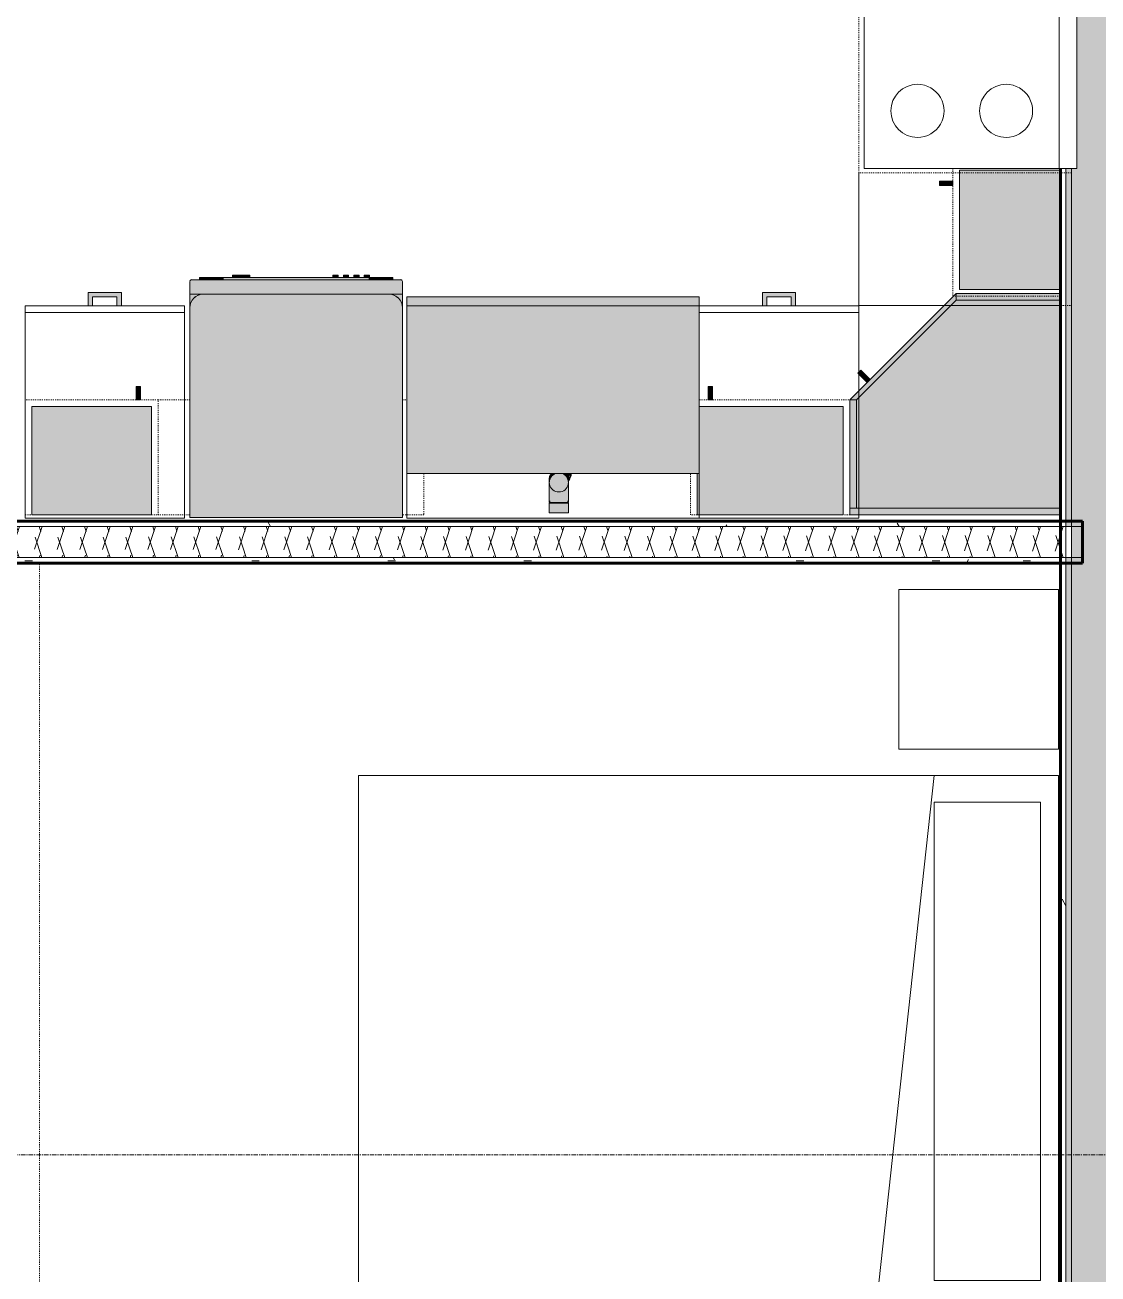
# Model space of a CAD drawing. Header units: inches. Extents: x -4169 to -1846, y 9706 to 12377.
# Drawn here: x -3056.6 to -2935.5, y 11833.7 to 11974.8 of the extents above; entities that cross this region are included whole.
import ezdxf

# ---------------------------------------------------------------- set-up
doc = ezdxf.new("R2010")
doc.units = ezdxf.units.IN
doc.header["$MEASUREMENT"] = 0
doc.linetypes.add('Dash', pattern=[0.25, 0.125, -0.125])
doc.linetypes.add('Grid Line 1_2_', pattern=[0.875, 0.5, -0.125, 0.125, -0.125])
for name, color, linetype, lineweight in [('0-1', 7, 'Continuous', 5), ('0-2', 50, 'Continuous', 18), ('A-GENM-1', 11, 'Continuous', 9), ('A-GENM-2', 250, 'Continuous', 9), ('A-WALL', 113, 'Continuous', 18), ('A-WALL-4', 10, 'Continuous', 60), ('A-WALL-5', 50, 'Continuous', 18), ('A-WALL-PATT-1', 250, 'Continuous', 9), ('A-WALL-PATT-2', 253, 'Continuous', 9), ('A-WALL-PATT-4', 111, 'Continuous', 9), ('I-FURN-1', 250, 'Continuous', 9), ('I-FURN-HDLN-1', 250, 'Dash', 9), ('I-WALL-2', 2, 'Continuous', 5), ('I-WALL-3', 2, 'Continuous', 60), ('P-SANR-FIXT-2', 250, 'Continuous', 9), ('P-SANR-FIXT-3', 55, 'Continuous', 9), ('Q-CASE', 31, 'Continuous', 9), ('Q-CASE-1', 9, 'Continuous', 9), ('Q-CASE-3', 250, 'Continuous', 9), ('Q-CASE-4', 250, 'Dash', 9), ('Q-CASE-5', 254, 'Continuous', 9), ('Q-CASE-HDLN-1', 250, 'Dash', 9), ('Q-SPCQ-1', 250, 'Continuous', 9), ('Q-SPCQ-2', 55, 'Continuous', 9), ('S-GRID-1', 1, 'Grid Line 1_2_', 9)]:
    doc.layers.add(name, color=color, linetype=linetype, lineweight=lineweight)
pattern_1 = [(0, (0, 0), (20.48, 5.12), [0.845, -14.515, 0.845, -14.515, -81.92]), (0, (0, 0), (20.48, 5.12), [-30.72, 0.845, -29.875, 0.845, -14.515, -35.84]), (0, (0, 0), (20.48, 5.12), [-76.8, 0.845, -9.395, 0.845, -24.755]), (120, (7.68, 2.56), (-14.67405, 15.1762003), [0.845, -14.515, 0.845, -14.515, -81.92]), (120, (7.68, 2.56), (-14.67405, 15.1762003), [-30.72, 0.845, -29.875, 0.845, -14.515, -35.84]), (120, (7.68, 2.56), (-14.67405, 15.1762003), [-76.8, 0.845, -9.395, 0.845, -24.755]), (240, (10.24, 12.8), (-5.80595, -20.2962003), [0.845, -14.515, 0.845, -14.515, -81.92]), (240, (10.24, 12.8), (-5.80595, -20.2962003), [-30.72, 0.845, -29.875, 0.845, -14.515, -35.84]), (240, (10.24, 12.8), (-5.80595, -20.2962003), [-76.8, 0.845, -9.395, 0.845, -24.755])]
pattern_2 = [(161.57, (0.32, 0.32), (-2.560496185, -0.000537386), [0, -18.214, 2.022, 0]), (18.43, (-0.32, 0.32), (-2.560496185, 0.000537386), [0, -18.214, 2.022, 0]), (108.43, (0.32, 0.32), (1.27922091, -6.400876726), [6.07, -14.166]), (71.57, (-0.32, 0.32), (1.27922091, 6.400876726), [6.07, -14.166])]

# ---------------------------------------------------------------- blocks, each defined once
blk = doc.blocks.new('Range - 24_ x 30_-2320547-ENLARGED RCP - 2ND FLOOR PLAN')
at = {"layer": 'Q-SPCQ-1'}
for p, q in [((30, 24), (0, 24)), ((0, 24), (0, 0)), ((30, 0), (30, 24)), ((0, 22), (30, 22)), ((0, 0), (30, 0))]:
    blk.add_line(p, q, dxfattribs=at)
for centre, radius, start, end in [((6.5, 16), 4.5, 360, 180), ((23.5, 16), 3, 360, 180), ((6.5, 16), 4.5, 180, 360), ((23.5, 16), 3, 180, 0), ((6.5, 6), 3.5, 360, 180), ((23.5, 6), 3, 360, 180), ((6.5, 6), 3.5, 180, 0), ((23.5, 6), 3, 180, 360)]:
    blk.add_arc(centre, radius, start, end, dxfattribs=at)
blk = doc.blocks.new('Dishwasher_15404 - 34_ counter-1372825-ENLARGED RCP - 2ND FLOOR PLAN')
at = {"layer": 'Q-SPCQ-2'}
for points in [[(0, -24), (23.68, -24), (24.08, -23.95), (24.46, -23.79), (24.83, -23.48), (25.07, -23.15), (25.2, -22.77), (25.25, -22.43), (25.25, -1.57), (25.17, -1.1), (24.98, -0.71), (24.74, -0.42), (24.46, -0.21), (24.08, -0.05), (23.68, 0), (0, 0), (0, -15.5)], [(26.68, -24), (26.82, -23.94), (26.87, -23.8), (26.87, -0.15), (26.82, -0.06), (26.68, 0), (25.25, 0), (25.25, -24), (26.59, -24)], [(27.12, -2.61), (27.12, -1.09), (26.87, -1.09), (26.87, -2.61)], [(27.12, -3.81), (27.12, -2.61), (26.87, -2.63), (26.87, -3.81)], [(27.12, -20.19), (27.12, -3.81), (26.87, -3.81), (26.87, -20.19)], [(27.37, -5.81), (27.37, -4.82), (27.12, -4.82), (27.12, -5.81)], [(27.37, -6.79), (27.37, -5.81), (27.12, -5.81), (27.12, -6.79)], [(27.37, -16.74), (27.37, -16.15), (27.12, -16.15), (27.12, -16.74)], [(27.37, -17.92), (27.37, -17.33), (27.12, -17.33), (27.12, -17.92)], [(27.37, -19.1), (27.37, -18.51), (27.12, -18.51), (27.12, -19.1)], [(27.12, -20.28), (27.37, -20.28), (27.37, -19.69), (27.12, -19.69), (27.12, -20.19)], [(26.87, -21.39), (27.12, -21.39), (27.12, -20.19), (26.87, -20.19), (26.87, -21.24)], [(26.87, -22.91), (27.12, -22.91), (27.12, -21.39), (26.87, -21.39)]]:
    blk.add_hatch(color=256, dxfattribs=at).paths.add_polyline_path(points, flags=0)
h = blk.add_hatch(color=256, dxfattribs=at)
h.paths.add_polyline_path([(25.25, -24), (25.25, -22.43), (25.2, -22.83), (24.96, -23.33), (24.74, -23.58), (24.46, -23.79), (24.08, -23.95), (23.68, -24), (25.05, -24)], flags=0)
h.paths.add_polyline_path([(25.25, -1.57), (25.25, 0), (23.68, 0), (24.08, -0.05), (24.46, -0.21), (24.83, -0.52), (25.04, -0.79), (25.22, -1.25)], flags=0)
h = blk.add_hatch(color=256, dxfattribs=at)
h.paths.add_polyline_path([(25.07, -23.15), (25.12, -23.05), (25.13, -22.98)], flags=0)
h.paths.add_polyline_path([(25.2, -22.8), (25.22, -22.75), (25.2, -22.78)], flags=0)
h.paths.add_polyline_path([(25, -0.74), (24.96, -0.67), (24.98, -0.71)], flags=0)
at = {"layer": 'Q-SPCQ-1'}
for p, q in [((0, -24), (0, 0)), ((0, 0), (23.68, 0)), ((23.68, 0), (25.25, 0)), ((25.25, 0), (26.68, 0)), ((25.25, 0), (25.25, -1.57)), ((26.87, -0.2), (26.87, -23.8)), ((27.12, -1.09), (26.87, -1.09)), ((27.12, -2.61), (27.12, -1.09)), ((25.25, -1.57), (25.25, -22.43)), ((27.12, -3.81), (27.12, -2.61)), ((27.12, -20.19), (27.12, -3.81)), ((27.12, -4.82), (27.37, -4.82)), ((27.37, -5.81), (27.37, -4.82)), ((27.37, -6.79), (27.12, -6.79)), ((27.37, -6.79), (27.37, -5.81)), ((27.37, -16.15), (27.12, -16.15)), ((27.37, -16.74), (27.12, -16.74)), ((27.37, -16.74), (27.37, -16.15)), ((27.37, -17.33), (27.12, -17.33)), ((27.37, -17.92), (27.12, -17.92)), ((27.37, -17.92), (27.37, -17.33)), ((27.37, -18.51), (27.12, -18.51)), ((27.37, -19.1), (27.12, -19.1)), ((27.37, -19.69), (27.12, -19.69)), ((27.37, -19.1), (27.37, -18.51)), ((27.37, -20.28), (27.37, -19.69)), ((27.12, -21.39), (27.12, -20.19)), ((27.37, -20.28), (27.12, -20.28)), ((25.25, -22.43), (25.25, -24)), ((27.12, -22.91), (27.12, -21.39)), ((27.12, -22.91), (26.87, -22.91)), ((23.68, -24), (0, -24)), ((25.25, -24), (23.68, -24)), ((26.68, -24), (25.25, -24))]:
    blk.add_line(p, q, dxfattribs=at)
for centre, radius, start, end in [((26.68, -0.2), 0.197, 0, 90), ((23.68, -1.57), 1.57, 0, 90), ((23.68, -1.57), 1.57, 32.077, 42.3359), ((23.68, -1.57), 1.57, 17.8182, 27.5266), ((23.68, -1.57), 1.57, 0, 13.6425), ((26.68, -0.2), 0.197, 15, 75), ((23.68, -22.43), 1.57, 270, 0), ((23.68, -22.43), 1.57, 346.3575, 0), ((23.68, -22.43), 1.57, 317.6641, 327.923), ((23.68, -22.43), 1.57, 332.4734, 342.1818), ((26.68, -23.8), 0.197, 270, 0)]:
    blk.add_arc(centre, radius, start, end, dxfattribs=at)
blk = doc.blocks.new('OD_CW_Countertop - OD_CW_Countertop-2380507-ENLARGED RCP - 2ND FLOOR PLAN')
at = {"layer": 'Q-CASE-HDLN-1'}
for p, q in [((0.74, -22.75), (0.74, 0)), ((0.74, 0), (56.86, 0)), ((57.36, 0), (60.11, 0)), ((60.61, 0), (79.36, 0)), ((79.86, 0), (82.61, 0)), ((83.11, 0), (100.36, 0)), ((100.86, 0), (103.61, 0)), ((104.11, 0), (119.86, 0)), ((120.36, 0), (123.11, 0)), ((123.61, 0), (131.08, 0))]:
    blk.add_line(p, q, dxfattribs=at)
blk = doc.blocks.new('Bed-Standard - Queen 60_ x 79_-1433484-ENLARGED RCP - 2ND FLOOR PLAN')
at = {"layer": 'I-FURN-1'}
for p, q in [((-19.31, 41.3), (40.69, 41.3)), ((-19.31, -37.7), (-19.31, 41.3)), ((40.69, 41.3), (40.69, -37.7)), ((40.69, -23.7), (-19.31, -17.13)), ((-16.31, -23.7), (37.69, -23.7)), ((-16.31, -35.7), (-16.31, -23.7)), ((37.69, -35.7), (37.69, -23.7)), ((-16.31, -35.7), (37.69, -35.7)), ((40.69, -37.7), (-19.31, -37.7))]:
    blk.add_line(p, q, dxfattribs=at)
at = {"layer": 'I-FURN-HDLN-1'}
for p, q in [((-55.31, 77.3), (64.69, 77.3)), ((-55.31, -37.7), (-55.31, 77.3)), ((64.69, 77.3), (64.69, -37.7))]:
    blk.add_line(p, q, dxfattribs=at)
blk = doc.blocks.new('Table-Night Stand - 18_ x 18_ x 24_-1372838-ENLARGED RCP - 2ND FLOOR PLAN')
at = {"layer": 'I-FURN-1'}
for p, q in [((0.15, 0), (18.15, 0)), ((0.15, -18), (0.15, 0)), ((18.15, 0), (18.15, -18)), ((18.15, -18), (0.15, -18))]:
    blk.add_line(p, q, dxfattribs=at)
blk = doc.blocks.new('Base Cabinet-Single Door - 15_-2378251-ENLARGED RCP - 2ND FLOOR PLAN')
at = {"layer": 'Q-CASE-4'}
for p, q in [((-6.76, 24), (-6.76, 0)), ((8.24, 24), (-6.76, 24)), ((8.24, 0), (8.24, 24)), ((-6.76, 0), (8.24, 0))]:
    blk.add_line(p, q, dxfattribs=at)
blk = doc.blocks.new('Base Cabinet 4 Drawer 254 - Base Cabinet 4 Drawer 254 18_-2579089-ENLARGED RCP - 2ND FLOOR PLAN')
at = {"layer": 'Q-CASE-5'}
blk.add_hatch(color=256, dxfattribs=at).paths.add_polyline_path([(-1.14, 24.92), (-1.14, 24), (-0.64, 24), (-0.64, 25), (2.11, 25), (2.11, 24), (2.61, 24), (2.61, 25.5), (-1.14, 25.5), (-1.14, 25)], flags=0)
at = {"layer": 'Q-CASE-3'}
for p, q in [((-1.14, 24), (-1.14, 25.5)), ((-1.14, 25.5), (2.61, 25.5)), ((2.61, 25.5), (2.61, 24)), ((-8.26, 24), (9.74, 24)), ((-8.26, 23.25), (-8.26, 24)), ((-1.14, 24), (-0.64, 24)), ((2.11, 25), (-0.64, 25)), ((-0.64, 24), (-0.64, 25)), ((2.11, 24), (2.11, 25)), ((2.61, 24), (2.11, 24)), ((9.74, 24), (9.74, 23.25)), ((9.74, 23.25), (-8.26, 23.25)), ((-8.26, 23.25), (-8.26, 0)), ((9.74, 0), (9.74, 23.25)), ((-8.26, 0), (9.74, 0))]:
    blk.add_line(p, q, dxfattribs=at)
blk = doc.blocks.new('Vanity Cabinet-Double Door - 33_-2318066-ENLARGED RCP - 2ND FLOOR PLAN')
at = {"layer": 'Q-CASE-3'}
for p, q in [((-15.76, 24), (-15.76, 0)), ((17.24, 24), (-15.76, 24)), ((17.24, 0), (17.24, 24)), ((-15.76, 0), (17.24, 0))]:
    blk.add_line(p, q, dxfattribs=at)
blk = doc.blocks.new('Base Cabinet 3 Drawer 230 - Base Cabinet 3 Drawer 230 18_-2579417-ENLARGED RCP - 2ND FLOOR PLAN')
at = {"layer": 'Q-CASE-5'}
blk.add_hatch(color=256, dxfattribs=at).paths.add_polyline_path([(2.61, 25), (2.61, 25.5), (-1.14, 25.5), (-1.14, 24), (-0.64, 24), (-0.64, 25), (2.11, 25), (2.11, 24), (2.61, 24)], flags=0)
at = {"layer": 'Q-CASE-3'}
for p, q in [((-1.14, 24), (-1.14, 25.5)), ((-1.14, 25.5), (2.61, 25.5)), ((2.61, 25.5), (2.61, 24)), ((-8.26, 24), (9.74, 24)), ((-8.26, 23.25), (-8.26, 24)), ((-1.14, 24), (-0.64, 24)), ((2.11, 25), (-0.64, 25)), ((-0.64, 24), (-0.64, 25)), ((2.11, 24), (2.11, 25)), ((2.61, 24), (2.11, 24)), ((9.74, 24), (9.74, 23.25)), ((9.74, 23.25), (-8.26, 23.25)), ((-8.26, 23.25), (-8.26, 0)), ((9.74, 0), (9.74, 23.25)), ((-8.26, 0), (9.74, 0))]:
    blk.add_line(p, q, dxfattribs=at)
blk = doc.blocks.new('308 - 308 x 24_-2588380-ENLARGED RCP - 2ND FLOOR PLAN')
at = {"layer": 'Q-CASE'}
blk.add_hatch(color=256, dxfattribs=at).paths.add_polyline_path([(0, 25.19), (-12, 13.19), (-11.25, 13.19), (0, 24.44)], flags=0)
at = {"layer": 'Q-CASE-1'}
for points in [[(11.75, 24.44), (0, 24.44), (-11.25, 13.19), (-11.25, 0.94), (11.75, 0.94), (11.75, 13.19)], [(11.75, 25.19), (0, 25.19), (0, 24.44), (11.75, 24.44)], [(-11.25, 13.19), (-12, 13.19), (-12, 0.94), (-11.25, 0.94), (-11.25, 11.21)], [(0, 0.94), (-12, 0.94), (-12, 0.19), (11.75, 0.19), (11.75, 0.94)]]:
    blk.add_hatch(color=256, dxfattribs=at).paths.add_polyline_path(points, flags=0)
at = {"layer": 'Q-CASE-5'}
blk.add_hatch(color=256, dxfattribs=at).paths.add_polyline_path([(-10.76, 16.55), (-11.11, 16.2), (-10.05, 15.14), (-9.7, 15.49), (-10.16, 15.94)], flags=0)
at = {"layer": 'Q-CASE'}
for p, q in [((-12, 13.19), (0, 25.19)), ((0, 24.44), (-11.25, 13.19)), ((0, 25.19), (0, 24.44)), ((-11.25, 13.19), (-12, 13.19))]:
    blk.add_line(p, q, dxfattribs=at)
at = {"layer": 'Q-CASE-3'}
for p, q in [((-11.25, 13.19), (0, 24.44)), ((0, 25.19), (11.75, 25.19)), ((0, 24.44), (0, 25.19)), ((0, 24.44), (11.75, 24.44)), ((11.75, 24.44), (0, 24.44)), ((-10.76, 16.55), (-11.11, 16.2)), ((-11.11, 16.2), (-10.05, 15.14)), ((-9.7, 15.49), (-10.76, 16.55)), ((-12, 13.19), (-11.25, 13.19)), ((-12, 0.94), (-12, 13.19)), ((-11.25, 0.94), (-11.25, 13.19)), ((-11.25, 13.19), (-11.25, 0.94)), ((-11.25, 0.94), (-12, 0.94)), ((-12, 0.19), (-12, 0.94)), ((-12, 0.94), (11.75, 0.94)), ((11.75, 0.19), (-12, 0.19)), ((11.75, 0.94), (-11.25, 0.94))]:
    blk.add_line(p, q, dxfattribs=at)
blk = doc.blocks.new('300 Series Wall Hung Cabinet_302 - 30_ X 24_-2588232-ENLARGED RCP - 2ND FLOOR PLAN')
at = {"layer": 'Q-CASE-4'}
for p, q in [((-15, 0.19), (-15, 13.19)), ((-15, 13.19), (-11.43, 13.19)), ((12.57, 13.19), (13.07, 13.19)), ((15, 4.87), (15, 0.19)), ((-11.43, 0.19), (-15, 0.19)), ((15, 0.19), (12.57, 0.19))]:
    blk.add_line(p, q, dxfattribs=at)
blk = doc.blocks.new('300 Series Wall Hung Cabinet_301 - 18_ x 24_-2588350-ENLARGED RCP - 2ND FLOOR PLAN')
at = {"layer": 'Q-CASE-1'}
for points in [[(-7, 14.69), (-7, 13.19), (-6.51, 13.19), (-6.51, 14.69)], [(8.25, 12.44), (-8, 12.44), (-8, 4.87), (-8.25, 4.87), (-8.25, 0.19), (8.25, 0.19), (8.25, 11.69)]]:
    blk.add_hatch(color=256, dxfattribs=at).paths.add_polyline_path(points, flags=0)
at = {"layer": 'Q-CASE-3'}
for p, q in [((-6.51, 14.69), (-7, 14.69)), ((-7, 14.69), (-7, 13.19)), ((-6.51, 13.19), (-6.51, 14.69)), ((-7, 13.19), (-6.51, 13.19)), ((-8, 12.44), (8.25, 12.44)), ((8.25, 12.44), (8.25, 0.19)), ((-8.25, 0.19), (-8.25, 4.87)), ((8.25, 0.19), (-8.25, 0.19))]:
    blk.add_line(p, q, dxfattribs=at)
at = {"layer": 'Q-CASE-4'}
for p, q in [((-8, 13.19), (9, 13.19)), ((9, 13.19), (9, 0.19)), ((-9, 0.19), (-9, 4.87)), ((9, 0.19), (-9, 0.19))]:
    blk.add_line(p, q, dxfattribs=at)
blk = doc.blocks.new('300 Series Wall Hung Cabinet_301 - 15_ x 24_-2588192-ENLARGED RCP - 2ND FLOOR PLAN')
at = {"layer": 'Q-CASE-1'}
for points in [[(-6.75, -1.06), (-6.75, -12.44), (6.75, -12.44), (6.75, -1.06), (-3.81, -1.06)], [(-5.5, -14.69), (-5.01, -14.69), (-5.01, -13.19), (-5.5, -13.19)]]:
    blk.add_hatch(color=256, dxfattribs=at).paths.add_polyline_path(points, flags=0)
at = {"layer": 'Q-CASE-3'}
for p, q in [((-6.75, -12.44), (-6.75, -1.06)), ((6.75, -1.06), (6.75, -12.44)), ((6.75, -12.44), (-6.75, -12.44)), ((-5.01, -13.19), (-5.5, -13.19)), ((-5.5, -13.19), (-5.5, -14.69)), ((-5.01, -14.69), (-5.01, -13.19)), ((-5.5, -14.69), (-5.01, -14.69))]:
    blk.add_line(p, q, dxfattribs=at)
at = {"layer": 'Q-CASE-4'}
for p, q in [((7.5, -13.19), (7.5, -1.06)), ((-6.94, -13.19), (7.5, -13.19))]:
    blk.add_line(p, q, dxfattribs=at)
blk = doc.blocks.new('kitchen_faucet_14143 - kitchen_faucet_14143-V46-ENLARGED RCP - 2ND FLOOR PLAN')
at = {"layer": 'A-GENM-1'}
for points in [[(-0.53, 1.21), (-0.68, 1.33), (-1.01, 1.33), (-0.98, 1.21), (-0.54, 1.21)], [(-0.21, 1.05), (-0.39, 1.21), (-1.01, 1.18), (-1, 0.96), (-0.9, 1.02), (-0.25, 1.05), (-0.22, 1.05)], [(1.08, 0), (1.05, 0.28), (0.87, 0.63), (0.7, 0.82), (0.49, 0.96), (0.25, 1.05), (-0.04, 1.08), (-0.36, 1.01), (-0.54, 0.94), (-0.83, 0.68), (-0.98, 0.44), (-1.01, 0.3), (-0.98, -0.43), (-0.87, -0.63), (-0.77, -0.77), (-0.54, -0.94), (-0.28, -1.05), (0, -1.08), (0.32, -1.03), (0.6, -0.89), (0.83, -0.68), (0.94, -0.54), (1.05, -0.28)], [(-0.52, 1.03), (-0.72, 1), (-1.01, 0.76), (-0.98, 0.65), (-0.82, 0.82), (-0.7, 0.91), (-0.52, 1.03)], [(-0.79, 0.96), (-1.01, 0.79), (-1, 0.77), (-0.8, 0.96)], [(-0.75, 0.98), (-0.8, 1.02), (-0.97, 0.99), (-0.86, 0.92), (-0.76, 0.97)], [(-0.89, 0.9), (-0.93, 0.93), (-0.92, 0.91), (-0.89, 0.9)], [(-0.63, 0.96), (-0.84, 0.79), (-0.81, 0.79), (-0.63, 0.96)], [(-0.57, 0.96), (-0.8, 0.78), (-0.68, 0.88), (-0.58, 0.96)], [(-0.55, 0.96), (-0.77, 0.79), (-0.67, 0.86), (-0.55, 0.96), (-0.55, 0.96)], [(-0.57, 0.91), (-0.73, 0.81), (-0.65, 0.86), (-0.58, 0.9)], [(-0.36, 1.03), (-0.39, 1.01), (-0.36, 1.03)], [(2.26, -1.05), (2.26, 1.08), (0, 1.08), (0.28, 1.05), (0.59, 0.9), (0.82, 0.69), (0.94, 0.54), (1.05, 0.28), (1.08, 0), (1.01, -0.36), (0.9, -0.59), (0.77, -0.77), (0.54, -0.94), (0.27, -1.05), (0, -1.08), (2.26, -1.08)], [(2.34, -1.02), (2.34, 1.02), (2.26, 1), (2.26, -1.02)], [(3.44, -1.08), (3.44, 1.08), (2.34, 1.08), (2.34, -1.08), (2.47, -1.08)], [(-0.52, -1.03), (-1.01, -0.66), (-0.99, -0.78), (-0.67, -1.03), (-0.52, -1.03)], [(-0.93, -0.85), (-1.01, -0.81), (-0.99, -0.85), (-0.93, -0.85)], [(-0.46, -1.03), (-1, -0.62), (-0.96, -0.67), (-0.47, -1.03)], [(-0.78, -0.74), (-0.93, -0.6), (-0.88, -0.66), (-0.83, -0.71)], [(-0.72, -0.82), (-0.83, -0.72), (-0.73, -0.81)]]:
    blk.add_hatch(color=256, dxfattribs=at).paths.add_polyline_path(points, flags=0)
h = blk.add_hatch(color=256, dxfattribs=at)
h.paths.add_polyline_path([(-0.46, 1.03), (-0.55, 1), (-0.56, 0.96), (-0.47, 1.03)], flags=0)
h.paths.add_polyline_path([(-0.75, 0.84), (-1.01, 0.59), (-0.95, 0.62), (-0.92, 0.66), (-0.77, 0.82), (-0.75, 0.83)], flags=0)
h = blk.add_hatch(color=256, dxfattribs=at)
h.paths.add_polyline_path([(-0.9, -0.59), (-0.95, -0.51), (-1.01, -0.43), (-0.99, -0.59), (-0.94, -0.59)], flags=0)
h.paths.add_polyline_path([(-0.9, 0.59), (-1.01, 0.57), (-0.98, 0.44), (-0.9, 0.59)], flags=0)
h = blk.add_hatch(color=256, dxfattribs=at)
h.paths.add_polyline_path([(-0.44, 1.03), (-0.49, 1.01), (-0.44, 1.03)], flags=0)
h.paths.add_polyline_path([(-0.8, 0.75), (-0.96, 0.59), (-0.94, 0.62), (-0.9, 0.66), (-0.81, 0.75)], flags=0)
h = blk.add_hatch(color=256, dxfattribs=at)
h.paths.add_polyline_path([(-0.41, 1.03), (-0.47, 1), (-0.48, 0.96), (-0.42, 1.02), (-0.41, 1.03)], flags=0)
h.paths.add_polyline_path([(-0.76, 0.78), (-0.94, 0.59), (-0.93, 0.61), (-0.88, 0.66), (-0.77, 0.76)], flags=0)
h = blk.add_hatch(color=256, dxfattribs=at)
h.paths.add_polyline_path([(-0.37, 1.03), (-0.43, 1), (-0.41, 0.99), (-0.37, 1.03)], flags=0)
h.paths.add_polyline_path([(-0.78, 0.74), (-0.93, 0.59), (-0.9, 0.6), (-0.85, 0.66), (-0.79, 0.74)], flags=0)
h = blk.add_hatch(color=256, dxfattribs=at)
h.paths.add_polyline_path([(-0.96, -0.82), (-0.99, -0.78), (-0.98, -0.8)], flags=0)
h.paths.add_polyline_path([(-0.79, -0.97), (-0.8, -0.93), (-0.8, -0.97)], flags=0)
h = blk.add_hatch(color=256, dxfattribs=at)
h.paths.add_polyline_path([(-0.8, -0.82), (-0.8, -0.8), (-0.8, -0.82)], flags=0)
h.paths.add_polyline_path([(-0.62, -0.97), (-0.67, -0.91), (-0.63, -0.96)], flags=0)
h = blk.add_hatch(color=256, dxfattribs=at)
h.paths.add_polyline_path([(-0.74, -0.82), (-0.77, -0.78), (-0.75, -0.82)], flags=0)
h.paths.add_polyline_path([(-0.57, -0.97), (-0.62, -0.9), (-0.57, -0.97)], flags=0)
h = blk.add_hatch(color=256, dxfattribs=at)
h.paths.add_polyline_path([(-0.72, -0.82), (-0.74, -0.79), (-0.72, -0.82)], flags=0)
h.paths.add_polyline_path([(-0.55, -0.97), (-0.61, -0.9), (-0.56, -0.96)], flags=0)
at = {"layer": 'A-GENM-2'}
for p, q in [((-1.02, 1.35), (-0.99, 1.33)), ((-0.99, 0.59), (-0.9, 0.59)), ((-0.41, 0.99), (-0.37, 1.01)), ((-0.06, 1.08), (-0.01, 1.08)), ((-0.04, 1.08), (0, 1.08)), ((0, 1.08), (2.26, 1.08)), ((2.1, 1.02), (2.34, 1.02)), ((2.26, -1.08), (2.26, 1.08)), ((2.34, 1.08), (3.44, 1.08)), ((2.34, 1.08), (2.34, -1.08)), ((3.44, -1.08), (3.44, 1.08)), ((-0.9, -0.59), (-0.99, -0.59)), ((-0.88, -0.63), (-0.9, -0.59)), ((-0.88, -0.63), (-0.9, -0.59)), ((-0.88, -0.63), (-0.9, -0.59)), ((-0.88, -0.63), (-0.9, -0.59)), ((-0.88, -0.63), (-0.9, -0.59)), ((-0.36, -1.01), (-0.4, -1)), ((2.26, -1.08), (0, -1.08)), ((2.34, -1.02), (2.1, -1.02)), ((3.44, -1.08), (2.34, -1.08))]:
    blk.add_line(p, q, dxfattribs=at)
at = {"layer": 'A-GENM-2', "flags": 128}
for points in [[(-0.69, 1.06), (-0.72, 1.06), (-0.75, 1.06), (-0.78, 1.06), (-0.81, 1.05), (-0.84, 1.05), (-0.87, 1.04), (-0.9, 1.03), (-0.93, 1.02), (-0.96, 1.01), (-0.99, 1), (-1.02, 0.98)], [(-1.01, 1.38), (-0.97, 1.38), (-0.94, 1.38), (-0.93, 1.38)], [(-1.01, 1.2), (-0.97, 1.22), (-0.93, 1.23), (-0.89, 1.24), (-0.86, 1.25), (-0.82, 1.25), (-0.78, 1.26), (-0.74, 1.26), (-0.7, 1.26), (-0.69, 1.26)], [(-1, 0.64), (-0.98, 0.68), (-0.95, 0.71), (-0.93, 0.74), (-0.9, 0.77), (-0.87, 0.8), (-0.84, 0.83), (-0.81, 0.86), (-0.78, 0.88), (-0.75, 0.91), (-0.72, 0.93), (-0.68, 0.95), (-0.65, 0.97), (-0.61, 0.99), (-0.57, 1.01), (-0.54, 1.02), (-0.5, 1.04), (-0.46, 1.05), (-0.42, 1.06), (-0.39, 1.07), (-0.35, 1.07), (-0.31, 1.08), (-0.27, 1.08), (-0.23, 1.08), (-0.22, 1.08)], [(-0.99, 0.59), (-0.97, 0.61), (-0.95, 0.64), (-0.93, 0.68), (-0.9, 0.71), (-0.88, 0.74), (-0.85, 0.77), (-0.82, 0.8), (-0.79, 0.83), (-0.76, 0.86), (-0.73, 0.88), (-0.7, 0.91), (-0.66, 0.93), (-0.63, 0.95), (-0.59, 0.97), (-0.56, 0.99), (-0.52, 1.01), (-0.49, 1.02), (-0.45, 1.04), (-0.41, 1.05), (-0.37, 1.06), (-0.33, 1.07), (-0.29, 1.07), (-0.26, 1.08), (-0.22, 1.08), (-0.18, 1.08), (-0.17, 1.08)], [(-0.98, 0.86), (-0.95, 0.88), (-0.92, 0.91), (-0.88, 0.93), (-0.85, 0.95), (-0.82, 0.97), (-0.78, 0.99), (-0.74, 1.01), (-0.71, 1.02), (-0.67, 1.04), (-0.63, 1.05), (-0.59, 1.06), (-0.55, 1.07), (-0.51, 1.07), (-0.48, 1.08), (-0.44, 1.08), (-0.4, 1.08), (-0.39, 1.08)], [(-0.97, 1), (-0.95, 0.97), (-0.94, 0.95), (-0.92, 0.92), (-0.91, 0.89)], [(-0.96, 0.61), (-0.94, 0.64), (-0.91, 0.68), (-0.89, 0.71), (-0.86, 0.74), (-0.83, 0.77), (-0.8, 0.8), (-0.77, 0.83), (-0.74, 0.86), (-0.71, 0.88), (-0.68, 0.91), (-0.64, 0.93), (-0.61, 0.95), (-0.57, 0.97), (-0.54, 0.99), (-0.5, 1.01), (-0.46, 1.02), (-0.42, 1.04), (-0.39, 1.05), (-0.35, 1.06), (-0.31, 1.07), (-0.27, 1.07), (-0.23, 1.08), (-0.19, 1.08), (-0.15, 1.08), (-0.14, 1.08)], [(-0.94, 0.61), (-0.92, 0.64), (-0.89, 0.68), (-0.87, 0.71), (-0.84, 0.74), (-0.81, 0.77), (-0.78, 0.8), (-0.75, 0.83), (-0.72, 0.86), (-0.69, 0.89), (-0.65, 0.91), (-0.62, 0.93), (-0.58, 0.95), (-0.54, 0.97), (-0.51, 0.99), (-0.47, 1.01), (-0.43, 1.02), (-0.39, 1.04), (-0.35, 1.05), (-0.31, 1.06), (-0.27, 1.07), (-0.23, 1.07), (-0.19, 1.08), (-0.15, 1.08), (-0.11, 1.08), (-0.1, 1.08)], [(-0.93, 1.38), (-0.89, 1.38), (-0.86, 1.38), (-0.82, 1.37), (-0.79, 1.37), (-0.75, 1.36), (-0.72, 1.35), (-0.68, 1.34), (-0.65, 1.32), (-0.62, 1.31), (-0.58, 1.29), (-0.55, 1.27), (-0.52, 1.25), (-0.49, 1.23), (-0.46, 1.21)], [(-0.91, 0.61), (-0.88, 0.64), (-0.86, 0.68), (-0.83, 0.71), (-0.8, 0.74), (-0.77, 0.77), (-0.74, 0.8), (-0.71, 0.83), (-0.68, 0.86), (-0.65, 0.89), (-0.61, 0.91), (-0.58, 0.93), (-0.54, 0.95), (-0.51, 0.97), (-0.47, 0.99), (-0.43, 1.01), (-0.39, 1.02), (-0.35, 1.04), (-0.31, 1.05), (-0.27, 1.06), (-0.23, 1.07), (-0.19, 1.07), (-0.15, 1.08), (-0.11, 1.08), (-0.07, 1.08), (-0.06, 1.08)], [(-0.91, 0.68), (-0.89, 0.71), (-0.86, 0.74), (-0.83, 0.77), (-0.8, 0.8), (-0.78, 0.83), (-0.74, 0.86), (-0.71, 0.88), (-0.68, 0.91), (-0.65, 0.93), (-0.61, 0.95), (-0.58, 0.97), (-0.54, 0.99), (-0.51, 1.01), (-0.47, 1.02)], [(-0.89, 0.61), (-0.87, 0.64), (-0.84, 0.68), (-0.82, 0.71), (-0.79, 0.74), (-0.76, 0.77), (-0.73, 0.8), (-0.7, 0.83), (-0.67, 0.86), (-0.63, 0.89), (-0.6, 0.91), (-0.56, 0.93), (-0.53, 0.95), (-0.49, 0.97), (-0.45, 0.99), (-0.42, 1.01), (-0.38, 1.02), (-0.34, 1.04), (-0.3, 1.05), (-0.26, 1.06), (-0.22, 1.07), (-0.18, 1.07), (-0.14, 1.08), (-0.09, 1.08), (-0.05, 1.08), (-0.04, 1.08)], [(-0.89, 0.61), (-0.87, 0.65), (-0.84, 0.68), (-0.81, 0.71), (-0.78, 0.75), (-0.75, 0.78), (-0.72, 0.81), (-0.69, 0.83), (-0.66, 0.86), (-0.62, 0.89), (-0.59, 0.91), (-0.55, 0.93), (-0.51, 0.95), (-0.47, 0.97), (-0.43, 0.99), (-0.39, 1.01), (-0.35, 1.02), (-0.31, 1.04), (-0.27, 1.05), (-0.23, 1.06), (-0.18, 1.07), (-0.14, 1.07), (-0.1, 1.08), (-0.05, 1.08), (-0.01, 1.08)], [(-0.89, 0.61), (-0.87, 0.65), (-0.84, 0.68), (-0.81, 0.71), (-0.78, 0.75), (-0.75, 0.78), (-0.72, 0.81), (-0.69, 0.83), (-0.66, 0.86), (-0.62, 0.89), (-0.59, 0.91), (-0.55, 0.93), (-0.51, 0.95), (-0.47, 0.97), (-0.43, 0.99), (-0.39, 1.01), (-0.36, 1.02)], [(-0.89, 0.61), (-0.87, 0.65), (-0.84, 0.68), (-0.81, 0.71), (-0.78, 0.75), (-0.75, 0.78), (-0.72, 0.81), (-0.69, 0.83), (-0.66, 0.86), (-0.62, 0.89), (-0.59, 0.91), (-0.55, 0.93), (-0.51, 0.95), (-0.47, 0.97), (-0.43, 0.99), (-0.39, 1.01), (-0.36, 1.02)], [(-0.89, 0.61), (-0.87, 0.65), (-0.84, 0.68), (-0.81, 0.71), (-0.78, 0.75), (-0.75, 0.78), (-0.72, 0.81), (-0.69, 0.83), (-0.66, 0.86), (-0.62, 0.89), (-0.59, 0.91), (-0.55, 0.93), (-0.51, 0.95), (-0.47, 0.97), (-0.43, 0.99), (-0.39, 1.01), (-0.36, 1.02)], [(-0.89, 0.61), (-0.87, 0.65), (-0.84, 0.68), (-0.81, 0.71), (-0.78, 0.75), (-0.75, 0.78), (-0.72, 0.81), (-0.69, 0.83), (-0.66, 0.86), (-0.62, 0.89), (-0.59, 0.91), (-0.55, 0.93), (-0.51, 0.95), (-0.47, 0.97), (-0.43, 0.99), (-0.39, 1.01), (-0.36, 1.02)], [(-0.89, 0.61), (-0.87, 0.65), (-0.84, 0.68), (-0.81, 0.71), (-0.78, 0.75), (-0.75, 0.78), (-0.72, 0.81), (-0.69, 0.83), (-0.66, 0.86), (-0.62, 0.89), (-0.59, 0.91), (-0.55, 0.93), (-0.51, 0.95), (-0.47, 0.97), (-0.43, 0.99), (-0.39, 1.01), (-0.36, 1.02)], [(-0.69, 1.26), (-0.65, 1.26), (-0.61, 1.26), (-0.57, 1.25), (-0.53, 1.25), (-0.49, 1.24), (-0.45, 1.23), (-0.42, 1.22), (-0.38, 1.21), (-0.34, 1.19), (-0.3, 1.17), (-0.27, 1.16), (-0.23, 1.14), (-0.2, 1.12), (-0.17, 1.09), (-0.13, 1.07)], [(-0.5, 1.04), (-0.53, 1.05), (-0.56, 1.05), (-0.59, 1.06), (-0.62, 1.06), (-0.65, 1.06), (-0.68, 1.06), (-0.69, 1.06)], [(-0.43, 1.04), (-0.39, 1.05), (-0.36, 1.06), (-0.32, 1.07), (-0.28, 1.07), (-0.24, 1.08), (-0.2, 1.08), (-0.16, 1.08), (-0.15, 1.08)], [(-0.39, 1.08), (-0.35, 1.08), (-0.31, 1.08), (-0.27, 1.07), (-0.23, 1.07), (-0.19, 1.06)], [(-0.35, 1.02), (-0.31, 1.04), (-0.27, 1.05), (-0.23, 1.06), (-0.18, 1.07), (-0.14, 1.07), (-0.1, 1.08), (-0.05, 1.08), (-0.01, 1.08)], [(-0.35, 1.02), (-0.31, 1.04), (-0.27, 1.05), (-0.23, 1.06), (-0.18, 1.07), (-0.14, 1.07), (-0.1, 1.08), (-0.05, 1.08), (-0.01, 1.08)], [(-0.35, 1.02), (-0.31, 1.04), (-0.27, 1.05), (-0.23, 1.06), (-0.18, 1.07), (-0.14, 1.07), (-0.1, 1.08), (-0.05, 1.08), (-0.01, 1.08)], [(-0.35, 1.02), (-0.31, 1.04), (-0.27, 1.05), (-0.23, 1.06), (-0.18, 1.07), (-0.14, 1.07), (-0.1, 1.08), (-0.05, 1.08), (-0.01, 1.08)], [(-0.35, 1.02), (-0.31, 1.04), (-0.27, 1.05), (-0.23, 1.06), (-0.18, 1.07), (-0.14, 1.07), (-0.1, 1.08), (-0.05, 1.08), (-0.01, 1.08)], [(-0.25, 1.05), (-0.22, 1.06), (-0.18, 1.07), (-0.13, 1.07), (-0.09, 1.08), (-0.05, 1.08), (-0.01, 1.08)], [(-0.22, 1.08), (-0.18, 1.08), (-0.14, 1.08), (-0.1, 1.07)], [(-0.17, 1.08), (-0.13, 1.08), (-0.09, 1.08), (-0.05, 1.08)], [(-0.15, 1.08), (-0.11, 1.08), (-0.07, 1.08)], [(-0.14, 1.08), (-0.1, 1.08), (-0.06, 1.08)], [(-0.1, 1.08), (-0.06, 1.08), (-0.04, 1.08)], [(-0.22, -1.08), (-0.26, -1.08), (-0.3, -1.08), (-0.34, -1.07), (-0.37, -1.07), (-0.41, -1.06), (-0.45, -1.05), (-0.49, -1.04), (-0.53, -1.03), (-0.56, -1.01), (-0.6, -1), (-0.64, -0.98), (-0.67, -0.96), (-0.71, -0.94), (-0.74, -0.91), (-0.77, -0.89), (-0.8, -0.86), (-0.84, -0.84), (-0.86, -0.81), (-0.89, -0.78), (-0.92, -0.75), (-0.95, -0.72), (-0.97, -0.69), (-1, -0.65)], [(-0.39, -1.08), (-0.43, -1.08), (-0.47, -1.08), (-0.5, -1.07), (-0.54, -1.07), (-0.58, -1.06), (-0.62, -1.05), (-0.66, -1.04), (-0.7, -1.03), (-0.73, -1.01), (-0.77, -1), (-0.81, -0.98), (-0.84, -0.96), (-0.88, -0.94), (-0.91, -0.91), (-0.94, -0.89), (-0.97, -0.86), (-1, -0.84)], [(-0.92, -0.87), (-0.96, -0.86), (-1, -0.85)], [(-0.17, -1.08), (-0.21, -1.08), (-0.24, -1.08), (-0.28, -1.07), (-0.32, -1.07), (-0.36, -1.06), (-0.4, -1.05), (-0.44, -1.04), (-0.48, -1.03), (-0.51, -1.01), (-0.55, -1), (-0.59, -0.98), (-0.62, -0.96), (-0.65, -0.94), (-0.69, -0.91), (-0.72, -0.89), (-0.75, -0.86), (-0.78, -0.84), (-0.81, -0.81), (-0.84, -0.78), (-0.87, -0.75), (-0.9, -0.72), (-0.92, -0.69), (-0.94, -0.65), (-0.97, -0.62)], [(-0.14, -1.08), (-0.18, -1.08), (-0.22, -1.08), (-0.26, -1.07), (-0.3, -1.07), (-0.34, -1.06), (-0.38, -1.05), (-0.41, -1.04), (-0.45, -1.03), (-0.49, -1.01), (-0.53, -1), (-0.56, -0.98), (-0.6, -0.96), (-0.63, -0.94), (-0.67, -0.91), (-0.7, -0.89), (-0.73, -0.87), (-0.76, -0.84), (-0.79, -0.81), (-0.82, -0.78), (-0.85, -0.75), (-0.88, -0.72), (-0.9, -0.69), (-0.93, -0.65), (-0.95, -0.62)], [(-0.1, -1.08), (-0.14, -1.08), (-0.18, -1.08), (-0.22, -1.07), (-0.26, -1.07), (-0.3, -1.06), (-0.34, -1.05), (-0.38, -1.04), (-0.42, -1.03), (-0.46, -1.01), (-0.5, -1), (-0.53, -0.98), (-0.57, -0.96), (-0.61, -0.94), (-0.64, -0.92), (-0.68, -0.89), (-0.71, -0.87), (-0.74, -0.84), (-0.77, -0.81), (-0.8, -0.78), (-0.83, -0.75), (-0.86, -0.72), (-0.89, -0.69), (-0.91, -0.65), (-0.94, -0.62)], [(-0.5, -1.01), (-0.53, -1), (-0.57, -0.98), (-0.6, -0.96), (-0.64, -0.94), (-0.67, -0.91), (-0.7, -0.89), (-0.74, -0.86), (-0.77, -0.84), (-0.8, -0.81), (-0.83, -0.78), (-0.85, -0.75), (-0.88, -0.72), (-0.9, -0.69), (-0.93, -0.65)], [(0.01, -1.08), (-0.03, -1.08), (-0.07, -1.08), (-0.12, -1.08), (-0.16, -1.07), (-0.2, -1.06), (-0.25, -1.05), (-0.29, -1.04), (-0.33, -1.03), (-0.37, -1.02), (-0.41, -1), (-0.45, -0.98), (-0.49, -0.97), (-0.53, -0.95), (-0.57, -0.92), (-0.6, -0.9), (-0.64, -0.88), (-0.67, -0.85), (-0.71, -0.82), (-0.74, -0.79), (-0.77, -0.76), (-0.8, -0.73), (-0.83, -0.7), (-0.85, -0.67), (-0.88, -0.63), (-0.9, -0.59)], [(-0.06, -1.08), (-0.1, -1.08), (-0.14, -1.08), (-0.18, -1.07), (-0.22, -1.07), (-0.26, -1.06), (-0.3, -1.05), (-0.34, -1.04), (-0.38, -1.03), (-0.42, -1.01), (-0.46, -1), (-0.5, -0.98), (-0.53, -0.96), (-0.57, -0.94), (-0.6, -0.92), (-0.64, -0.89), (-0.67, -0.87), (-0.7, -0.84), (-0.74, -0.81), (-0.77, -0.78), (-0.8, -0.75), (-0.82, -0.72), (-0.85, -0.69), (-0.88, -0.65), (-0.9, -0.62)], [(0.01, -1.08), (-0.03, -1.08), (-0.07, -1.08), (-0.12, -1.08), (-0.16, -1.07), (-0.2, -1.06), (-0.25, -1.05), (-0.29, -1.04), (-0.33, -1.03), (-0.37, -1.02), (-0.41, -1), (-0.45, -0.98), (-0.49, -0.97), (-0.53, -0.95), (-0.57, -0.92), (-0.6, -0.9), (-0.64, -0.88), (-0.67, -0.85), (-0.71, -0.82), (-0.74, -0.79), (-0.77, -0.76), (-0.8, -0.73), (-0.83, -0.7), (-0.85, -0.67), (-0.88, -0.63)], [(0.01, -1.08), (-0.03, -1.08), (-0.07, -1.08), (-0.12, -1.08), (-0.16, -1.07), (-0.2, -1.06), (-0.25, -1.05), (-0.29, -1.04), (-0.33, -1.03), (-0.37, -1.02), (-0.41, -1), (-0.45, -0.98), (-0.49, -0.97), (-0.53, -0.95), (-0.57, -0.92), (-0.6, -0.9), (-0.64, -0.88), (-0.67, -0.85), (-0.71, -0.82), (-0.74, -0.79), (-0.77, -0.76), (-0.8, -0.73), (-0.83, -0.7), (-0.85, -0.67), (-0.88, -0.63)], [(0.01, -1.08), (-0.03, -1.08), (-0.07, -1.08), (-0.12, -1.08), (-0.16, -1.07), (-0.2, -1.06), (-0.25, -1.05), (-0.29, -1.04), (-0.33, -1.03), (-0.37, -1.02), (-0.41, -1), (-0.45, -0.98), (-0.49, -0.97), (-0.53, -0.95), (-0.57, -0.92), (-0.6, -0.9), (-0.64, -0.88), (-0.67, -0.85), (-0.71, -0.82), (-0.74, -0.79), (-0.77, -0.76), (-0.8, -0.73), (-0.83, -0.7), (-0.85, -0.67), (-0.88, -0.63)], [(0.01, -1.08), (-0.03, -1.08), (-0.07, -1.08), (-0.12, -1.08), (-0.16, -1.07), (-0.2, -1.06), (-0.25, -1.05), (-0.29, -1.04), (-0.33, -1.03), (-0.37, -1.02), (-0.41, -1), (-0.45, -0.98), (-0.49, -0.97), (-0.53, -0.95), (-0.57, -0.92), (-0.6, -0.9), (-0.64, -0.88), (-0.67, -0.85), (-0.71, -0.82), (-0.74, -0.79), (-0.77, -0.76), (-0.8, -0.73), (-0.83, -0.7), (-0.85, -0.67), (-0.88, -0.63)], [(0.01, -1.08), (-0.03, -1.08), (-0.07, -1.08), (-0.12, -1.08), (-0.16, -1.07), (-0.2, -1.06), (-0.25, -1.05), (-0.29, -1.04), (-0.33, -1.03), (-0.37, -1.02), (-0.41, -1), (-0.45, -0.98), (-0.49, -0.97), (-0.53, -0.95), (-0.57, -0.92), (-0.6, -0.9), (-0.64, -0.88), (-0.67, -0.85), (-0.71, -0.82), (-0.74, -0.79), (-0.77, -0.76), (-0.8, -0.73), (-0.83, -0.7), (-0.85, -0.67), (-0.88, -0.63)], [(-0.04, -1.08), (-0.08, -1.08), (-0.12, -1.08), (-0.17, -1.07), (-0.21, -1.07), (-0.25, -1.06), (-0.29, -1.05), (-0.33, -1.04), (-0.37, -1.03), (-0.41, -1.01), (-0.44, -1), (-0.48, -0.98), (-0.52, -0.96), (-0.55, -0.94), (-0.59, -0.92), (-0.62, -0.89), (-0.66, -0.87), (-0.69, -0.84), (-0.72, -0.81), (-0.75, -0.78), (-0.78, -0.75), (-0.81, -0.72), (-0.84, -0.69), (-0.86, -0.65)], [(-0.15, -1.08), (-0.19, -1.08), (-0.23, -1.08), (-0.27, -1.07), (-0.31, -1.07), (-0.35, -1.06), (-0.38, -1.05), (-0.42, -1.04), (-0.46, -1.03)], [(-0.18, -1.06), (-0.22, -1.07), (-0.26, -1.07), (-0.3, -1.08), (-0.34, -1.08), (-0.38, -1.08), (-0.39, -1.08)], [(0, -1.08), (-0.04, -1.08), (-0.08, -1.08), (-0.12, -1.07), (-0.16, -1.07), (-0.21, -1.06), (-0.25, -1.05)], [(-0.09, -1.07), (-0.13, -1.08), (-0.17, -1.08), (-0.21, -1.08), (-0.22, -1.08)], [(-0.08, -1.08), (-0.12, -1.08), (-0.15, -1.08), (-0.17, -1.08)], [(-0.06, -1.08), (-0.1, -1.08), (-0.14, -1.08), (-0.15, -1.08)], [(-0.05, -1.08), (-0.09, -1.08), (-0.13, -1.08), (-0.14, -1.08)], [(-0.04, -1.08), (-0.04, -1.08), (-0.09, -1.08), (-0.1, -1.08)], [(0, -1.08), (-0.04, -1.08), (-0.06, -1.08)], [(0, -1.08), (-0.03, -1.08), (-0.04, -1.08)]]:
    blk.add_lwpolyline(points, dxfattribs=at)
at = {"layer": 'A-GENM-2'}
for start, end in [(0, 159.9003), (200.0997, 0)]:
    blk.add_arc((0, 0), 1.08, start, end, dxfattribs=at)
blk = doc.blocks.new('Stainless Steel Farmhous Kitchen Sink - Stainless Steel Farmhous Kitchen Sink-2552578-ENLARGED RCP - 2ND FLOOR PLAN')
at = {"layer": 'P-SANR-FIXT-3'}
blk.add_hatch(color=256, dxfattribs=at).paths.add_polyline_path([(-15.61, 2.25), (0, 2.25), (0, 22.2), (-33, 22.2), (-33, 2.25), (-15.75, 2.25)], flags=0)
at = {"layer": 'P-SANR-FIXT-2'}
for p, q in [((-33, 22.2), (0, 22.2)), ((-33, 2.25), (-33, 22.2)), ((0, 22.2), (0, 2.25)), ((0, 2.25), (-33, 2.25))]:
    blk.add_line(p, q, dxfattribs=at)
blk = doc.blocks.new('300 Series Wall Hung Cabinet_301 - 15_ x 24_-V50-ENLARGED RCP - 2ND FLOOR PLAN')
at = {"layer": 'Q-CASE-1'}
for points in [[(-6.75, -0.19), (-6.75, -12.44), (6.75, -12.44), (6.75, -0.19)], [(-5.5, -13.19), (-5.5, -14.69), (-5.01, -14.69), (-5.01, -13.19)]]:
    blk.add_hatch(color=256, dxfattribs=at).paths.add_polyline_path(points, flags=0)
at = {"layer": 'Q-CASE-3'}
for p, q in [((-6.75, -12.44), (-6.75, -0.19)), ((-6.75, -0.19), (6.75, -0.19)), ((6.75, -0.19), (6.75, -12.44)), ((6.75, -12.44), (-6.75, -12.44)), ((-5.01, -13.19), (-5.5, -13.19)), ((-5.5, -13.19), (-5.5, -14.69)), ((-5.01, -14.69), (-5.01, -13.19)), ((-5.5, -14.69), (-5.01, -14.69))]:
    blk.add_line(p, q, dxfattribs=at)
at = {"layer": 'Q-CASE-4'}
for p, q in [((7.5, -0.19), (-7.5, -0.19)), ((-7.5, -0.19), (-7.5, -13.19)), ((7.5, -13.19), (7.5, -0.19)), ((-7.5, -13.19), (7.5, -13.19))]:
    blk.add_line(p, q, dxfattribs=at)
blk = doc.blocks.new('CTR - 1st Phase - Unit Layouts_rvt-1-ENLARGED RCP - 2ND FLOOR PLAN')
at = {"layer": 'A-WALL-PATT-1'}
h = blk.add_hatch(dxfattribs=at)
h.set_pattern_fill('FP_1', color=256, style=0, pattern_type=2)
h.set_pattern_definition(pattern_1)
h.paths.add_polyline_path([(-3092.37, 11918.13), (-2939.77, 11918.13), (-2939.77, 11918.75), (-3092.37, 11918.75)], flags=0)
h = blk.add_hatch(dxfattribs=at)
h.set_pattern_fill('FP_1', color=256, style=0, pattern_type=2)
h.set_pattern_definition(pattern_1)
h.paths.add_polyline_path([(-2991.46, 11914), (-2939.77, 11914), (-2939.77, 11914.63), (-3064.23, 11914.63), (-3064.23, 11914), (-3019, 11914)], flags=0)
h.paths.add_polyline_path([(-3068.35, 11914), (-3067.73, 11914), (-3067.73, 11914.63), (-3092.37, 11914.63), (-3092.37, 11914)], flags=0)
at = {"layer": 'A-WALL-PATT-2'}
h = blk.add_hatch(dxfattribs=at)
h.set_pattern_fill('FP_2', color=256, style=0, pattern_type=2)
h.set_pattern_definition(pattern_2)
h.paths.add_polyline_path([(-3019, 11914.63), (-2938.52, 11914.63), (-2938.52, 11918.13), (-3093, 11918.13), (-3093, 11914.63), (-3058.99, 11914.63)], flags=0)
at = {"layer": 'A-WALL-4'}
for p, q in [((-3092.37, 11918.75), (-2937.27, 11918.75)), ((-2937.27, 11918.75), (-2937.27, 11914)), ((-2937.27, 11914), (-3063.6, 11914))]:
    blk.add_line(p, q, dxfattribs=at)
at = {"layer": 'A-WALL-5'}
for p, q in [((-2937.27, 11918.13), (-3092.37, 11918.13)), ((-2937.27, 11914.63), (-3064.23, 11914.63))]:
    blk.add_line(p, q, dxfattribs=at)
at = {"layer": '0-2'}
for name, p, rotation in [('OD_CW_Countertop - OD_CW_Countertop-2380507-ENLARGED RCP - 2ND FLOOR PLAN', (-2962.52, 11942.33), 89.99999999995376), ('Range - 24_ x 30_-2320547-ENLARGED RCP - 2ND FLOOR PLAN', (-2961.9, 11988.56), 269.9999999999683), ('Base Cabinet-Single Door - 15_-2378251-ENLARGED RCP - 2ND FLOOR PLAN', (-2938.52, 11949.83), 90.00000000004239), ('300 Series Wall Hung Cabinet_301 - 15_ x 24_-2588192-ENLARGED RCP - 2ND FLOOR PLAN', (-2938.71, 11951.63), 269.9999999999969), ('Dishwasher_15404 - 34_ counter-1372825-ENLARGED RCP - 2ND FLOOR PLAN', (-3038.02, 11919.13), 89.999999999956), ('300 Series Wall Hung Cabinet_301 - 15_ x 24_-V50-ENLARGED RCP - 2ND FLOOR PLAN', (-3049.1, 11919.25), 180), ('kitchen_faucet_14143 - kitchen_faucet_14143-V46-ENLARGED RCP - 2ND FLOOR PLAN', (-2996.37, 11923.11), 270.0000000000403), ('Bed-Standard - Queen 60_ x 79_-1433484-ENLARGED RCP - 2ND FLOOR PLAN', (-2977.7, 11849.31), 89.99999999997478), ('Table-Night Stand - 18_ x 18_ x 24_-1372838-ENLARGED RCP - 2ND FLOOR PLAN', (-2958, 11892.85), 89.99999999997922)]:
    blk.add_blockref(name, p, dxfattribs=dict(at, rotation=rotation))
for name, p in [('Base Cabinet 3 Drawer 230 - Base Cabinet 3 Drawer 230 18_-2579417-ENLARGED RCP - 2ND FLOOR PLAN', (-3048.36, 11919.06)), ('Stainless Steel Farmhous Kitchen Sink - Stainless Steel Farmhous Kitchen Sink-2552578-ENLARGED RCP - 2ND FLOOR PLAN', (-2980.52, 11921.87)), ('Base Cabinet 4 Drawer 254 - Base Cabinet 4 Drawer 254 18_-2579089-ENLARGED RCP - 2ND FLOOR PLAN', (-2972.26, 11919.06)), ('308 - 308 x 24_-2588380-ENLARGED RCP - 2ND FLOOR PLAN', (-2951.52, 11919.25)), ('Vanity Cabinet-Double Door - 33_-2318066-ENLARGED RCP - 2ND FLOOR PLAN', (-2997.76, 11919.06)), ('300 Series Wall Hung Cabinet_301 - 18_ x 24_-2588350-ENLARGED RCP - 2ND FLOOR PLAN', (-2972.52, 11919.25)), ('300 Series Wall Hung Cabinet_302 - 30_ X 24_-2588232-ENLARGED RCP - 2ND FLOOR PLAN', (-3026.6, 11919.25))]:
    blk.add_blockref(name, p, dxfattribs=at)
blk = doc.blocks.new('CTR - 1st Phase - Shell_rvt-1-ENLARGED RCP - 2ND FLOOR PLAN')
at = {"layer": 'S-GRID-1'}
blk.add_line((-1846.46, 11847.19), (-4136.46, 11847.19), dxfattribs=at)

msp = doc.modelspace()

# ---------------------------------------------------------------- hatches: boundary and pattern name
at = {"layer": 'A-WALL-PATT-4'}
h = msp.add_hatch(dxfattribs=at)
h.set_pattern_fill('FP_1', color=256, style=0, pattern_type=2)
h.set_pattern_definition(pattern_1)
h.paths.add_polyline_path([(-2939.15, 11725.36), (-2939.15, 11914.63), (-2939.77, 11914.63), (-2939.77, 11725.36)], flags=0)
h.paths.add_polyline_path([(-2939.15, 11918.13), (-2939.15, 11958.56), (-2939.77, 11958.56), (-2939.77, 11918.13)], flags=0)
h.paths.add_polyline_path([(-2939.77, 11988.56), (-2939.15, 11988.56), (-2939.15, 12110.34), (-2939.77, 12110.34), (-2939.77, 11998.56)], flags=0)
h = msp.add_hatch(dxfattribs=at)
h.set_pattern_fill('FP_2', color=256, style=0, pattern_type=2)
h.set_pattern_definition(pattern_2)
h.paths.add_polyline_path([(-2938.52, 11724.74), (-2933.02, 11724.76), (-2933.02, 12110.34), (-2938.52, 12110.34), (-2938.52, 11988.56), (-2937.9, 11988.56), (-2937.9, 11958.56), (-2938.52, 11958.56), (-2938.52, 11725)], flags=0)
at = {"layer": 'I-WALL-2'}
h = msp.add_hatch(color=256, dxfattribs=at)
h.paths.add_polyline_path([(-2938.52, 11724.74), (-2938.52, 11914.63), (-2939.15, 11914.63), (-2939.15, 11724.74)], flags=0)
h.paths.add_polyline_path([(-2939.15, 11918.13), (-2938.52, 11918.13), (-2938.52, 11958.56), (-2939.15, 11958.56), (-2939.15, 11918.13)], flags=0)
h.paths.add_polyline_path([(-2939.15, 11988.56), (-2938.52, 11988.56), (-2938.52, 12110.34), (-2939.15, 12110.34), (-2939.15, 11998.56)], flags=0)

# ---------------------------------------------------------------- linework, layer by layer
at = {"layer": 'A-WALL'}
for p, q in [((-2939.15, 11958.56), (-2939.15, 11724.74)), ((-2938.52, 11958.56), (-2938.52, 11724.74))]:
    msp.add_line(p, q, dxfattribs=at)
at = {"layer": 'I-WALL-3'}
msp.add_line((-2939.77, 11725.36), (-2939.77, 11958.56), dxfattribs=at)

# ---------------------------------------------------------------- block references
at = {"layer": '0-1'}
for name in ['CTR - 1st Phase - Shell_rvt-1-ENLARGED RCP - 2ND FLOOR PLAN', 'CTR - 1st Phase - Unit Layouts_rvt-1-ENLARGED RCP - 2ND FLOOR PLAN']:
    msp.add_blockref(name, (0, 0), dxfattribs=at)

doc.saveas('drawing.dxf')
